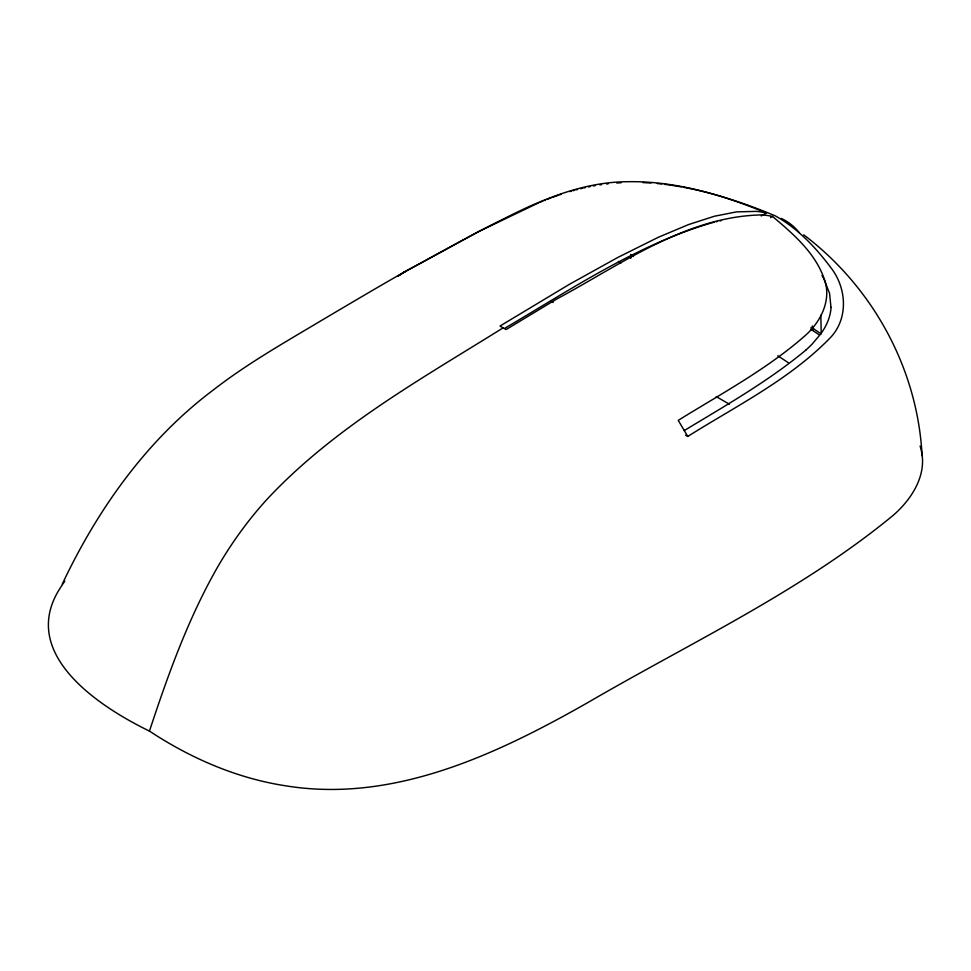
<?xml version="1.0" encoding="UTF-8"?>
<svg xmlns="http://www.w3.org/2000/svg" width="971" height="971" viewBox="0 0 971 971"><rect width="100%" height="100%" fill="white"/><g stroke="black" fill="none" stroke-linecap="round" stroke-linejoin="round"><path stroke-width="1.46" d="M821.223 333.721L820.823 315.199M813.48 329.849L813.492 328.696L811.028 327.494M812.363 325.94L812.302 328.574M830.958 307.382L829.586 293.424L823.942 279.005M920.581 447.825C928.312 473.727 912.024 498.997 893.15 515.383C800.747 591.412 690.927 642.511 588.159 702.385C497.419 754.042 394.044 803.126 286.663 785.964C237.434 778.608 190.814 758.387 149.449 731.09C167.837 675.403 187.694 619.765 216.727 568.593A236.706 136.656 -60 0 1 266.709 499.652C333.672 427.774 420.564 379.37 503.075 327.882L506.122 329.545L556.395 299.202C621.015 264.634 686.181 216.181 762.199 214.894A182.147 105.159 -60 0 1 772.515 216.472C793.55 234.096 815.992 253.492 824.755 280.425C831.455 300.707 820.495 322.02 805.384 335.432C767.041 369.223 721.441 393.558 678.231 420.358L687.771 436.428C736.152 406.036 788.913 379.867 829.307 338.758C848.982 319.301 846.882 287.78 830.521 267.207C815.434 247.083 797.106 227.906 775.076 215.756C745.473 203.485 714.923 193.132 683.366 187.233M62.217 584.214C97.44 509.593 146.657 439.984 213.147 390.099C247.581 363.312 285.68 341.901 323.015 319.544C351.502 302.721 379.94 285.802 408.742 269.525C440.215 252.678 471.19 234.764 503.294 219.07C542.206 199.152 584.032 181.735 628.48 181.698C676.18 180.97 722.691 195.013 766.422 212.952L761.215 215.963M62.52 584.603C15.245 651.407 97.464 705.844 149.449 731.09M63.079 583.765L63.649 582.928M64.22 582.102L64.802 581.277M820.774 333.89L812.254 343.965A209.493 120.95 0 0 1 805.699 350.24M805.699 350.24C768.267 381.275 725.75 405.453 684.264 430.541M404.021 272.256L479.201 231.316L538.856 202.733M505.102 328.089C571.276 289.224 636.527 245.165 710.784 223.112M770.561 217.601L772.515 216.472M540.204 202.174L542.898 201.07M544.258 200.524L545.629 199.977M547.001 199.443L551.14 197.866M552.535 197.344L558.179 195.329M559.599 194.843L561.032 194.358M569.892 191.59L571.397 191.153M572.914 190.729L574.444 190.304M575.973 189.891L577.527 189.491M711.889 222.832L714.086 222.274M580.634 188.714L582.199 188.338M716.27 221.764L717.363 221.509M583.765 187.973L585.343 187.621M720.094 220.927L721.174 220.696M588.523 186.942L590.137 186.614M593.354 186.007L594.98 185.716M599.884 184.915L601.535 184.672M606.523 184.005L608.198 183.81M616.719 183.021L621.209 182.73M642.936 182.584L651.043 183.034M657.306 183.555L661.773 184.017M664.431 184.32L669.735 185.012M670.621 185.133L681.545 186.905M781.364 218.414L784.386 219.98A151.136 87.256 -60 0 1 797.822 230.892L799.376 232.761M618.393 261.442L620.979 262.935M550.557 300.961L553.179 302.479M716.27 396.629L729.391 404.203M685.502 435.117L687.771 436.428M503.075 327.882L500.029 326.025L569.479 284.272L618.126 257.279L658.35 237.264L688.439 224.617L714.389 216.242L736.504 211.896L756.106 211.375A182.147 105.159 -60 0 1 766.422 212.952M810.579 329.096L818.893 334.607M777.795 355.762L788.197 362.644M813.492 328.696L819.73 332.98M803.721 234.836C872.88 287.028 917.68 368.895 922.086 455.715M821.988 275.485L822.571 276.492M822.85 276.99L823.408 277.997M920.083 446.065L920.423 447.243M630.737 254.438L630.737 258.359M831.067 307.394A130.308 75.228 0 0 1 820.726 333.878M633.48 256.344A24.736 14.286 0 0 1 630.81 255.009M404.895 271.698L398.146 276.007L404.907 271.771"/></g></svg>
